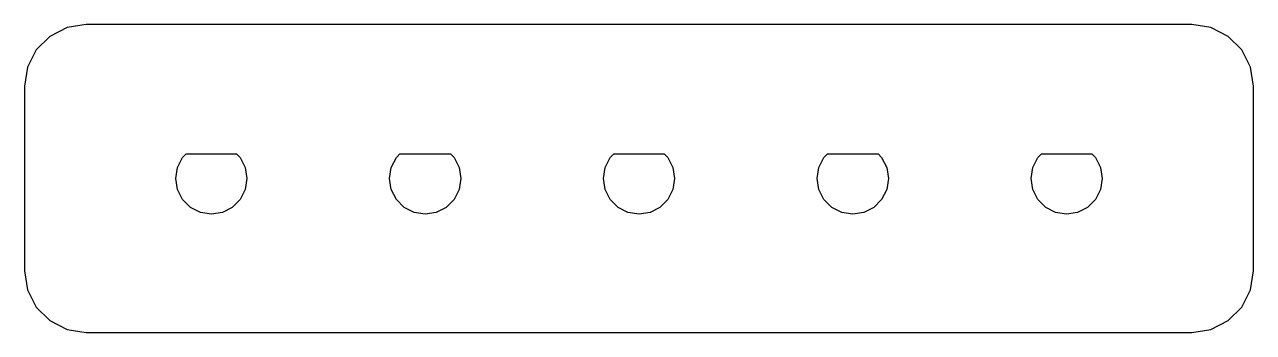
# Model space of a CAD drawing. Header units: metres. Extents: x -50 to 50, y -12 to 12.
import ezdxf

# ---------------------------------------------------------------- set-up
doc = ezdxf.new("R2010")
doc.units = ezdxf.units.M

msp = doc.modelspace()

# ---------------------------------------------------------------- linework, layer by layer
for p, q in [((-46.5451, 12.2553), (-47.9389, 11.5451)), ((-45, 12.5), (-46.5451, 12.2553)), ((45, 12.5), (-45, 12.5)), ((46.5451, 12.2553), (45, 12.5)), ((47.9389, 11.5451), (46.5451, 12.2553)), ((-47.9389, 11.5451), (-49.0451, 10.4389)), ((49.0451, 10.4389), (47.9389, 11.5451)), ((-49.0451, 10.4389), (-49.7553, 9.04507)), ((49.7553, 9.04507), (49.0451, 10.4389)), ((-49.7553, 9.04507), (-50, 7.5)), ((50, 7.5), (49.7553, 9.04507)), ((-50, 7.5), (-50, -7.5)), ((50, -7.5), (50, 7.5)), ((-37.1461, 1.70457), (-36.8507, 2)), ((-36.8507, 2), (-32.7493, 2)), ((-32.7493, 2), (-32.4538, 1.70457)), ((-19.7461, 1.70457), (-19.4507, 2)), ((-19.4507, 2), (-15.3493, 2)), ((-15.3493, 2), (-15.0538, 1.70457)), ((-2.34615, 1.70457), (-2.05072, 2)), ((-2.05072, 2), (2.05072, 2)), ((2.05072, 2), (2.34615, 1.70457)), ((15.0538, 1.70457), (15.3493, 2)), ((15.3493, 2), (19.4507, 2)), ((19.4507, 2), (19.7461, 1.70457)), ((32.4538, 1.70457), (32.7493, 2)), ((32.7493, 2), (36.8507, 2)), ((36.8507, 2), (37.1461, 1.70457)), ((-37.5581, 0.896149), (-37.1461, 1.70457)), ((-32.4538, 1.70457), (-32.0419, 0.896149)), ((-20.1581, 0.896149), (-19.7461, 1.70457)), ((-15.0538, 1.70457), (-14.6419, 0.896149)), ((-2.75806, 0.896149), (-2.34615, 1.70457)), ((2.34615, 1.70457), (2.75806, 0.896149)), ((14.6419, 0.896149), (15.0538, 1.70457)), ((19.7461, 1.70457), (20.1581, 0.896149)), ((32.0419, 0.896149), (32.4538, 1.70457)), ((37.1461, 1.70457), (37.5581, 0.896149)), ((-37.7, 0), (-37.5581, 0.896149)), ((-37.5581, -0.896149), (-37.7, 0)), ((-32.0419, 0.896149), (-31.9, 0)), ((-31.9, 0), (-32.0419, -0.896149)), ((-20.3, 0), (-20.1581, 0.896149)), ((-20.1581, -0.896149), (-20.3, 0)), ((-14.6419, 0.896149), (-14.5, 0)), ((-14.5, 0), (-14.6419, -0.896149)), ((-2.89999, 0), (-2.75806, 0.896149)), ((-2.75806, -0.896149), (-2.89999, 0)), ((2.75806, 0.896149), (2.89999, 0)), ((2.89999, 0), (2.75806, -0.896149)), ((14.5, 0), (14.6419, 0.896149)), ((14.6419, -0.896149), (14.5, 0)), ((20.1581, 0.896149), (20.3, 0)), ((20.3, 0), (20.1581, -0.896149)), ((31.9, 0), (32.0419, 0.896149)), ((32.0419, -0.896149), (31.9, 0)), ((37.5581, 0.896149), (37.7, 0)), ((37.7, 0), (37.5581, -0.896149)), ((-37.1461, -1.70457), (-37.5581, -0.896149)), ((-32.0419, -0.896149), (-32.4538, -1.70457)), ((-19.7461, -1.70457), (-20.1581, -0.896149)), ((-14.6419, -0.896149), (-15.0538, -1.70457)), ((-2.34615, -1.70457), (-2.75806, -0.896149)), ((2.75806, -0.896149), (2.34615, -1.70457)), ((15.0538, -1.70457), (14.6419, -0.896149)), ((20.1581, -0.896149), (19.7461, -1.70457)), ((32.4538, -1.70457), (32.0419, -0.896149)), ((37.5581, -0.896149), (37.1461, -1.70457)), ((-36.5046, -2.34615), (-37.1461, -1.70457)), ((-32.4538, -1.70457), (-33.0954, -2.34615)), ((-19.1046, -2.34615), (-19.7461, -1.70457)), ((-15.0538, -1.70457), (-15.6954, -2.34615)), ((-1.70457, -2.34615), (-2.34615, -1.70457)), ((2.34615, -1.70457), (1.70457, -2.34615)), ((15.6954, -2.34615), (15.0538, -1.70457)), ((19.7461, -1.70457), (19.1046, -2.34615)), ((33.0954, -2.34615), (32.4538, -1.70457)), ((37.1461, -1.70457), (36.5046, -2.34615)), ((-35.6961, -2.75806), (-36.5046, -2.34615)), ((-34.8, -2.89999), (-35.6961, -2.75806)), ((-33.9038, -2.75806), (-34.8, -2.89999)), ((-33.0954, -2.34615), (-33.9038, -2.75806)), ((-18.2961, -2.75806), (-19.1046, -2.34615)), ((-17.4, -2.89999), (-18.2961, -2.75806)), ((-16.5038, -2.75806), (-17.4, -2.89999)), ((-15.6954, -2.34615), (-16.5038, -2.75806)), ((-0.896149, -2.75806), (-1.70457, -2.34615)), ((0, -2.89999), (-0.896149, -2.75806)), ((0.896149, -2.75806), (0, -2.89999)), ((1.70457, -2.34615), (0.896149, -2.75806)), ((16.5038, -2.75806), (15.6954, -2.34615)), ((17.4, -2.89999), (16.5038, -2.75806)), ((18.2961, -2.75806), (17.4, -2.89999)), ((19.1046, -2.34615), (18.2961, -2.75806)), ((33.9038, -2.75806), (33.0954, -2.34615)), ((34.8, -2.89999), (33.9038, -2.75806)), ((35.6961, -2.75806), (34.8, -2.89999)), ((36.5046, -2.34615), (35.6961, -2.75806)), ((-50, -7.5), (-49.7553, -9.04507)), ((49.7553, -9.04507), (50, -7.5)), ((-49.7553, -9.04507), (-49.0451, -10.4389)), ((49.0451, -10.4389), (49.7553, -9.04507)), ((-49.0451, -10.4389), (-47.9389, -11.5451)), ((47.9389, -11.5451), (49.0451, -10.4389)), ((-47.9389, -11.5451), (-46.5451, -12.2553)), ((46.5451, -12.2553), (47.9389, -11.5451)), ((-46.5451, -12.2553), (-45, -12.5)), ((-45, -12.5), (45, -12.5)), ((45, -12.5), (46.5451, -12.2553))]:
    msp.add_line(p, q)

doc.saveas('drawing.dxf')
